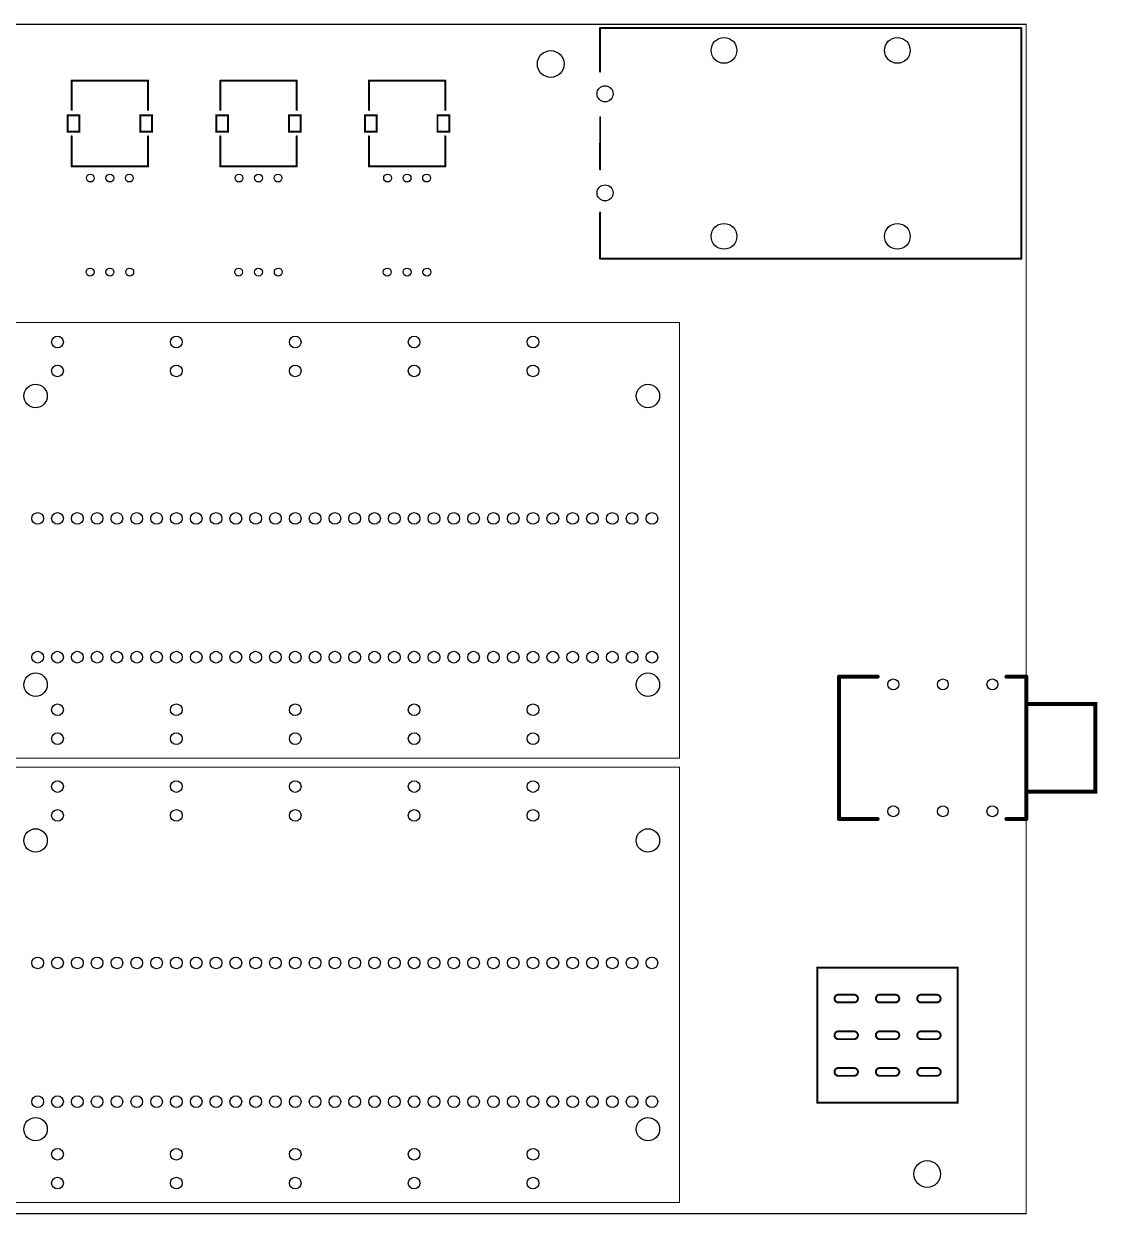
# Model space of a CAD drawing. Extents: x -0.4 to 10.4, y 0 to 6.
# Drawn here: x 4.94 to 10.36, y 0 to 6 of the extents above; entities that cross this region are included whole.
import ezdxf

# ---------------------------------------------------------------- set-up
doc = ezdxf.new("R2010")
doc.units = 0
doc.header["$MEASUREMENT"] = 0
for name, color, linetype in [('Board_Outline', 13, 'Continuous'), ('Drill_Top', 7, 'Continuous'), ('Top_Silk', 2, 'Continuous')]:
    doc.layers.add(name, color=color, linetype=linetype)

msp = doc.modelspace()

# ---------------------------------------------------------------- linework, layer by layer
at = {"layer": 'Board_Outline', "linetype": 'Continuous'}
for points, const_width in [([(0, 0), (10, 0), (10, 6), (0, 6), (0, 0)], 0.0055), ([(5.1624, 5.5414), (5.2214, 5.5414), (5.2214, 5.4587), (5.1624, 5.4587), (5.1624, 5.5414)], 0.0098), ([(5.1624, 5.5414), (5.2214, 5.5414), (5.2214, 5.4587), (5.1624, 5.4587), (5.1624, 5.5414)], 0.0055), ([(5.5286, 5.5414), (5.5876, 5.5414), (5.5876, 5.4587), (5.5286, 5.4587), (5.5286, 5.5414)], 0.0098), ([(5.5286, 5.5414), (5.5876, 5.5414), (5.5876, 5.4587), (5.5286, 5.4587), (5.5286, 5.5414)], 0.0055), ([(5.9124, 5.5414), (5.9714, 5.5414), (5.9714, 5.4587), (5.9124, 5.4587), (5.9124, 5.5414)], 0.0098), ([(5.9124, 5.5414), (5.9714, 5.5414), (5.9714, 5.4587), (5.9124, 5.4587), (5.9124, 5.5414)], 0.0055), ([(6.2786, 5.5414), (6.3376, 5.5414), (6.3376, 5.4587), (6.2786, 5.4587), (6.2786, 5.5414)], 0.0098), ([(6.2786, 5.5414), (6.3376, 5.5414), (6.3376, 5.4587), (6.2786, 5.4587), (6.2786, 5.5414)], 0.0055), ([(6.6624, 5.5414), (6.7214, 5.5414), (6.7214, 5.4587), (6.6624, 5.4587), (6.6624, 5.5414)], 0.0098), ([(6.6624, 5.5414), (6.7214, 5.5414), (6.7214, 5.4587), (6.6624, 5.4587), (6.6624, 5.5414)], 0.0055), ([(7.0286, 5.5414), (7.0876, 5.5414), (7.0876, 5.4587), (7.0286, 5.4587), (7.0286, 5.5414)], 0.0098), ([(7.0286, 5.5414), (7.0876, 5.5414), (7.0876, 5.4587), (7.0286, 5.4587), (7.0286, 5.5414)], 0.0055), ([(9.052, 1.1047), (9.0489, 1.1045), (9.0459, 1.1038), (9.043, 1.1026), (9.0404, 1.101), (9.038, 1.099), (9.036, 1.0966), (9.0344, 1.094), (9.0332, 1.0911), (9.0325, 1.0881), (9.0323, 1.0851), (9.0325, 1.082), (9.0332, 1.079), (9.0344, 1.0761), (9.036, 1.0735), (9.038, 1.0711), (9.0404, 1.0691), (9.043, 1.0675), (9.0459, 1.0663), (9.0489, 1.0656), (9.052, 1.0654)], 0.0098), ([(9.052, 1.1047), (9.0489, 1.1045), (9.0459, 1.1038), (9.043, 1.1026), (9.0404, 1.101), (9.038, 1.099), (9.036, 1.0966), (9.0344, 1.094), (9.0332, 1.0911), (9.0325, 1.0881), (9.0323, 1.0851), (9.0325, 1.082), (9.0332, 1.079), (9.0344, 1.0761), (9.036, 1.0735), (9.038, 1.0711), (9.0404, 1.0691), (9.043, 1.0675), (9.0459, 1.0663), (9.0489, 1.0656), (9.052, 1.0654)], 0.0055), ([(9.1307, 1.1047), (9.052, 1.1047)], 0.0098), ([(9.1307, 1.1047), (9.052, 1.1047)], 0.0055), ([(9.1307, 1.0654), (9.1338, 1.0656), (9.1368, 1.0663), (9.1396, 1.0675), (9.1423, 1.0691), (9.1446, 1.0711), (9.1466, 1.0735), (9.1483, 1.0761), (9.1494, 1.079), (9.1502, 1.082), (9.1504, 1.0851), (9.1502, 1.0881), (9.1494, 1.0911), (9.1483, 1.094), (9.1466, 1.0966), (9.1446, 1.099), (9.1423, 1.101), (9.1396, 1.1026), (9.1368, 1.1038), (9.1338, 1.1045), (9.1307, 1.1047)], 0.0098), ([(9.1307, 1.0654), (9.1338, 1.0656), (9.1368, 1.0663), (9.1396, 1.0675), (9.1423, 1.0691), (9.1446, 1.0711), (9.1466, 1.0735), (9.1483, 1.0761), (9.1494, 1.079), (9.1502, 1.082), (9.1504, 1.0851), (9.1502, 1.0881), (9.1494, 1.0911), (9.1483, 1.094), (9.1466, 1.0966), (9.1446, 1.099), (9.1423, 1.101), (9.1396, 1.1026), (9.1368, 1.1038), (9.1338, 1.1045), (9.1307, 1.1047)], 0.0055), ([(9.2606, 1.1047), (9.2575, 1.1045), (9.2545, 1.1038), (9.2517, 1.1026), (9.2491, 1.101), (9.2467, 1.099), (9.2447, 1.0966), (9.2431, 1.094), (9.2419, 1.0911), (9.2412, 1.0881), (9.241, 1.0851), (9.2412, 1.082), (9.2419, 1.079), (9.2431, 1.0761), (9.2447, 1.0735), (9.2467, 1.0712), (9.2491, 1.0691), (9.2517, 1.0675), (9.2545, 1.0663), (9.2575, 1.0656), (9.2606, 1.0654)], 0.0098), ([(9.2606, 1.1047), (9.2575, 1.1045), (9.2545, 1.1038), (9.2517, 1.1026), (9.2491, 1.101), (9.2467, 1.099), (9.2447, 1.0966), (9.2431, 1.094), (9.2419, 1.0911), (9.2412, 1.0881), (9.241, 1.0851), (9.2412, 1.082), (9.2419, 1.079), (9.2431, 1.0761), (9.2447, 1.0735), (9.2467, 1.0712), (9.2491, 1.0691), (9.2517, 1.0675), (9.2545, 1.0663), (9.2575, 1.0656), (9.2606, 1.0654)], 0.0055), ([(9.3394, 1.1047), (9.2606, 1.1047)], 0.0098), ([(9.3394, 1.1047), (9.2606, 1.1047)], 0.0055), ([(9.3394, 1.0654), (9.3425, 1.0656), (9.3455, 1.0663), (9.3483, 1.0675), (9.3509, 1.0691), (9.3533, 1.0712), (9.3553, 1.0735), (9.3569, 1.0761), (9.3581, 1.079), (9.3588, 1.082), (9.359, 1.0851), (9.3588, 1.0881), (9.3581, 1.0911), (9.3569, 1.094), (9.3553, 1.0966), (9.3533, 1.099), (9.3509, 1.101), (9.3483, 1.1026), (9.3455, 1.1038), (9.3425, 1.1045), (9.3394, 1.1047)], 0.0098), ([(9.3394, 1.0654), (9.3425, 1.0656), (9.3455, 1.0663), (9.3483, 1.0675), (9.3509, 1.0691), (9.3533, 1.0712), (9.3553, 1.0735), (9.3569, 1.0761), (9.3581, 1.079), (9.3588, 1.082), (9.359, 1.0851), (9.3588, 1.0881), (9.3581, 1.0911), (9.3569, 1.094), (9.3553, 1.0966), (9.3533, 1.099), (9.3509, 1.101), (9.3483, 1.1026), (9.3455, 1.1038), (9.3425, 1.1045), (9.3394, 1.1047)], 0.0055), ([(9.4693, 1.1047), (9.4662, 1.1045), (9.4632, 1.1038), (9.4604, 1.1026), (9.4577, 1.101), (9.4554, 1.099), (9.4534, 1.0966), (9.4517, 1.094), (9.4506, 1.0911), (9.4498, 1.0881), (9.4496, 1.0851), (9.4498, 1.082), (9.4506, 1.079), (9.4517, 1.0761), (9.4534, 1.0735), (9.4554, 1.0711), (9.4577, 1.0691), (9.4604, 1.0675), (9.4632, 1.0663), (9.4662, 1.0656), (9.4693, 1.0654)], 0.0098), ([(9.4693, 1.1047), (9.4662, 1.1045), (9.4632, 1.1038), (9.4604, 1.1026), (9.4577, 1.101), (9.4554, 1.099), (9.4534, 1.0966), (9.4517, 1.094), (9.4506, 1.0911), (9.4498, 1.0881), (9.4496, 1.0851), (9.4498, 1.082), (9.4506, 1.079), (9.4517, 1.0761), (9.4534, 1.0735), (9.4554, 1.0711), (9.4577, 1.0691), (9.4604, 1.0675), (9.4632, 1.0663), (9.4662, 1.0656), (9.4693, 1.0654)], 0.0055), ([(9.548, 1.1047), (9.4693, 1.1047)], 0.0098), ([(9.548, 1.1047), (9.4693, 1.1047)], 0.0055), ([(9.548, 1.0654), (9.5511, 1.0656), (9.5541, 1.0663), (9.557, 1.0675), (9.5596, 1.0691), (9.562, 1.0711), (9.564, 1.0735), (9.5656, 1.0761), (9.5668, 1.079), (9.5675, 1.082), (9.5677, 1.0851), (9.5675, 1.0881), (9.5668, 1.0911), (9.5656, 1.094), (9.564, 1.0966), (9.562, 1.099), (9.5596, 1.101), (9.557, 1.1026), (9.5541, 1.1038), (9.5511, 1.1045), (9.548, 1.1047)], 0.0098), ([(9.548, 1.0654), (9.5511, 1.0656), (9.5541, 1.0663), (9.557, 1.0675), (9.5596, 1.0691), (9.562, 1.0711), (9.564, 1.0735), (9.5656, 1.0761), (9.5668, 1.079), (9.5675, 1.082), (9.5677, 1.0851), (9.5675, 1.0881), (9.5668, 1.0911), (9.5656, 1.094), (9.564, 1.0966), (9.562, 1.099), (9.5596, 1.101), (9.557, 1.1026), (9.5541, 1.1038), (9.5511, 1.1045), (9.548, 1.1047)], 0.0055), ([(9.1307, 1.0654), (9.052, 1.0654)], 0.0098), ([(9.1307, 1.0654), (9.052, 1.0654)], 0.0055), ([(9.3394, 1.0654), (9.2606, 1.0654)], 0.0098), ([(9.3394, 1.0654), (9.2606, 1.0654)], 0.0055), ([(9.548, 1.0654), (9.4693, 1.0654)], 0.0098), ([(9.548, 1.0654), (9.4693, 1.0654)], 0.0055), ([(9.052, 0.9197), (9.0489, 0.9194), (9.0459, 0.9187), (9.043, 0.9175), (9.0404, 0.9159), (9.038, 0.9139), (9.036, 0.9116), (9.0344, 0.9089), (9.0332, 0.9061), (9.0325, 0.9031), (9.0323, 0.9), (9.0325, 0.8969), (9.0332, 0.8939), (9.0344, 0.8911), (9.036, 0.8884), (9.038, 0.8861), (9.0404, 0.8841), (9.043, 0.8825), (9.0459, 0.8813), (9.0489, 0.8806), (9.052, 0.8803)], 0.0098), ([(9.052, 0.9197), (9.0489, 0.9194), (9.0459, 0.9187), (9.043, 0.9175), (9.0404, 0.9159), (9.038, 0.9139), (9.036, 0.9116), (9.0344, 0.9089), (9.0332, 0.9061), (9.0325, 0.9031), (9.0323, 0.9), (9.0325, 0.8969), (9.0332, 0.8939), (9.0344, 0.8911), (9.036, 0.8884), (9.038, 0.8861), (9.0404, 0.8841), (9.043, 0.8825), (9.0459, 0.8813), (9.0489, 0.8806), (9.052, 0.8803)], 0.0055), ([(9.1307, 0.9197), (9.052, 0.9197)], 0.0098), ([(9.1307, 0.9197), (9.052, 0.9197)], 0.0055), ([(9.1307, 0.8803), (9.1338, 0.8806), (9.1368, 0.8813), (9.1396, 0.8825), (9.1423, 0.8841), (9.1446, 0.8861), (9.1466, 0.8884), (9.1483, 0.8911), (9.1494, 0.8939), (9.1502, 0.8969), (9.1504, 0.9), (9.1502, 0.9031), (9.1494, 0.9061), (9.1483, 0.9089), (9.1466, 0.9116), (9.1446, 0.9139), (9.1423, 0.9159), (9.1396, 0.9175), (9.1368, 0.9187), (9.1338, 0.9194), (9.1307, 0.9197)], 0.0098), ([(9.1307, 0.8803), (9.1338, 0.8806), (9.1368, 0.8813), (9.1396, 0.8825), (9.1423, 0.8841), (9.1446, 0.8861), (9.1466, 0.8884), (9.1483, 0.8911), (9.1494, 0.8939), (9.1502, 0.8969), (9.1504, 0.9), (9.1502, 0.9031), (9.1494, 0.9061), (9.1483, 0.9089), (9.1466, 0.9116), (9.1446, 0.9139), (9.1423, 0.9159), (9.1396, 0.9175), (9.1368, 0.9187), (9.1338, 0.9194), (9.1307, 0.9197)], 0.0055), ([(9.2606, 0.9197), (9.2575, 0.9194), (9.2545, 0.9187), (9.2517, 0.9175), (9.2491, 0.9159), (9.2467, 0.9139), (9.2447, 0.9116), (9.2431, 0.9089), (9.2419, 0.9061), (9.2412, 0.9031), (9.241, 0.9), (9.2412, 0.8969), (9.2419, 0.8939), (9.2431, 0.8911), (9.2447, 0.8884), (9.2467, 0.8861), (9.2491, 0.8841), (9.2517, 0.8825), (9.2545, 0.8813), (9.2575, 0.8806), (9.2606, 0.8803)], 0.0098), ([(9.2606, 0.9197), (9.2575, 0.9194), (9.2545, 0.9187), (9.2517, 0.9175), (9.2491, 0.9159), (9.2467, 0.9139), (9.2447, 0.9116), (9.2431, 0.9089), (9.2419, 0.9061), (9.2412, 0.9031), (9.241, 0.9), (9.2412, 0.8969), (9.2419, 0.8939), (9.2431, 0.8911), (9.2447, 0.8884), (9.2467, 0.8861), (9.2491, 0.8841), (9.2517, 0.8825), (9.2545, 0.8813), (9.2575, 0.8806), (9.2606, 0.8803)], 0.0055), ([(9.3394, 0.9197), (9.2606, 0.9197)], 0.0098), ([(9.3394, 0.9197), (9.2606, 0.9197)], 0.0055), ([(9.3394, 0.8803), (9.3425, 0.8806), (9.3455, 0.8813), (9.3483, 0.8825), (9.3509, 0.8841), (9.3533, 0.8861), (9.3553, 0.8884), (9.3569, 0.8911), (9.3581, 0.8939), (9.3588, 0.8969), (9.359, 0.9), (9.3588, 0.9031), (9.3581, 0.9061), (9.3569, 0.9089), (9.3553, 0.9116), (9.3533, 0.9139), (9.3509, 0.9159), (9.3483, 0.9175), (9.3455, 0.9187), (9.3425, 0.9194), (9.3394, 0.9197)], 0.0098), ([(9.3394, 0.8803), (9.3425, 0.8806), (9.3455, 0.8813), (9.3483, 0.8825), (9.3509, 0.8841), (9.3533, 0.8861), (9.3553, 0.8884), (9.3569, 0.8911), (9.3581, 0.8939), (9.3588, 0.8969), (9.359, 0.9), (9.3588, 0.9031), (9.3581, 0.9061), (9.3569, 0.9089), (9.3553, 0.9116), (9.3533, 0.9139), (9.3509, 0.9159), (9.3483, 0.9175), (9.3455, 0.9187), (9.3425, 0.9194), (9.3394, 0.9197)], 0.0055), ([(9.4693, 0.9197), (9.4662, 0.9194), (9.4632, 0.9187), (9.4604, 0.9175), (9.4577, 0.9159), (9.4554, 0.9139), (9.4534, 0.9116), (9.4517, 0.9089), (9.4506, 0.9061), (9.4498, 0.9031), (9.4496, 0.9), (9.4498, 0.8969), (9.4506, 0.8939), (9.4517, 0.8911), (9.4534, 0.8884), (9.4554, 0.8861), (9.4577, 0.8841), (9.4604, 0.8825), (9.4632, 0.8813), (9.4662, 0.8806), (9.4693, 0.8803)], 0.0098), ([(9.4693, 0.9197), (9.4662, 0.9194), (9.4632, 0.9187), (9.4604, 0.9175), (9.4577, 0.9159), (9.4554, 0.9139), (9.4534, 0.9116), (9.4517, 0.9089), (9.4506, 0.9061), (9.4498, 0.9031), (9.4496, 0.9), (9.4498, 0.8969), (9.4506, 0.8939), (9.4517, 0.8911), (9.4534, 0.8884), (9.4554, 0.8861), (9.4577, 0.8841), (9.4604, 0.8825), (9.4632, 0.8813), (9.4662, 0.8806), (9.4693, 0.8803)], 0.0055), ([(9.548, 0.9197), (9.4693, 0.9197)], 0.0098), ([(9.548, 0.9197), (9.4693, 0.9197)], 0.0055), ([(9.548, 0.8803), (9.5511, 0.8806), (9.5541, 0.8813), (9.557, 0.8825), (9.5596, 0.8841), (9.562, 0.8861), (9.564, 0.8884), (9.5656, 0.8911), (9.5668, 0.8939), (9.5675, 0.8969), (9.5677, 0.9), (9.5675, 0.9031), (9.5668, 0.9061), (9.5656, 0.9089), (9.564, 0.9116), (9.562, 0.9139), (9.5596, 0.9159), (9.557, 0.9175), (9.5541, 0.9187), (9.5511, 0.9194), (9.548, 0.9197)], 0.0098), ([(9.548, 0.8803), (9.5511, 0.8806), (9.5541, 0.8813), (9.557, 0.8825), (9.5596, 0.8841), (9.562, 0.8861), (9.564, 0.8884), (9.5656, 0.8911), (9.5668, 0.8939), (9.5675, 0.8969), (9.5677, 0.9), (9.5675, 0.9031), (9.5668, 0.9061), (9.5656, 0.9089), (9.564, 0.9116), (9.562, 0.9139), (9.5596, 0.9159), (9.557, 0.9175), (9.5541, 0.9187), (9.5511, 0.9194), (9.548, 0.9197)], 0.0055), ([(9.1307, 0.8803), (9.052, 0.8803)], 0.0098), ([(9.1307, 0.8803), (9.052, 0.8803)], 0.0055), ([(9.3394, 0.8803), (9.2606, 0.8803)], 0.0098), ([(9.3394, 0.8803), (9.2606, 0.8803)], 0.0055), ([(9.548, 0.8803), (9.4693, 0.8803)], 0.0098), ([(9.548, 0.8803), (9.4693, 0.8803)], 0.0055), ([(9.052, 0.7346), (9.0489, 0.7344), (9.0459, 0.7337), (9.043, 0.7325), (9.0404, 0.7309), (9.038, 0.7289), (9.036, 0.7265), (9.0344, 0.7239), (9.0332, 0.721), (9.0325, 0.718), (9.0323, 0.7149), (9.0325, 0.7119), (9.0332, 0.7089), (9.0344, 0.706), (9.036, 0.7034), (9.038, 0.701), (9.0404, 0.699), (9.043, 0.6974), (9.0459, 0.6962), (9.0489, 0.6955), (9.052, 0.6953)], 0.0098), ([(9.052, 0.7346), (9.0489, 0.7344), (9.0459, 0.7337), (9.043, 0.7325), (9.0404, 0.7309), (9.038, 0.7289), (9.036, 0.7265), (9.0344, 0.7239), (9.0332, 0.721), (9.0325, 0.718), (9.0323, 0.7149), (9.0325, 0.7119), (9.0332, 0.7089), (9.0344, 0.706), (9.036, 0.7034), (9.038, 0.701), (9.0404, 0.699), (9.043, 0.6974), (9.0459, 0.6962), (9.0489, 0.6955), (9.052, 0.6953)], 0.0055), ([(9.1307, 0.7346), (9.052, 0.7346)], 0.0098), ([(9.1307, 0.7346), (9.052, 0.7346)], 0.0055), ([(9.1307, 0.6953), (9.1338, 0.6955), (9.1368, 0.6962), (9.1396, 0.6974), (9.1423, 0.699), (9.1446, 0.701), (9.1466, 0.7034), (9.1483, 0.706), (9.1494, 0.7089), (9.1502, 0.7119), (9.1504, 0.7149), (9.1502, 0.718), (9.1494, 0.721), (9.1483, 0.7239), (9.1466, 0.7265), (9.1446, 0.7289), (9.1423, 0.7309), (9.1396, 0.7325), (9.1368, 0.7337), (9.1338, 0.7344), (9.1307, 0.7346)], 0.0098), ([(9.1307, 0.6953), (9.1338, 0.6955), (9.1368, 0.6962), (9.1396, 0.6974), (9.1423, 0.699), (9.1446, 0.701), (9.1466, 0.7034), (9.1483, 0.706), (9.1494, 0.7089), (9.1502, 0.7119), (9.1504, 0.7149), (9.1502, 0.718), (9.1494, 0.721), (9.1483, 0.7239), (9.1466, 0.7265), (9.1446, 0.7289), (9.1423, 0.7309), (9.1396, 0.7325), (9.1368, 0.7337), (9.1338, 0.7344), (9.1307, 0.7346)], 0.0055), ([(9.2606, 0.7346), (9.2575, 0.7344), (9.2545, 0.7337), (9.2517, 0.7325), (9.2491, 0.7309), (9.2467, 0.7288), (9.2447, 0.7265), (9.2431, 0.7239), (9.2419, 0.721), (9.2412, 0.718), (9.241, 0.7149), (9.2412, 0.7119), (9.2419, 0.7089), (9.2431, 0.706), (9.2447, 0.7034), (9.2467, 0.701), (9.2491, 0.699), (9.2517, 0.6974), (9.2545, 0.6962), (9.2575, 0.6955), (9.2606, 0.6953)], 0.0098), ([(9.2606, 0.7346), (9.2575, 0.7344), (9.2545, 0.7337), (9.2517, 0.7325), (9.2491, 0.7309), (9.2467, 0.7288), (9.2447, 0.7265), (9.2431, 0.7239), (9.2419, 0.721), (9.2412, 0.718), (9.241, 0.7149), (9.2412, 0.7119), (9.2419, 0.7089), (9.2431, 0.706), (9.2447, 0.7034), (9.2467, 0.701), (9.2491, 0.699), (9.2517, 0.6974), (9.2545, 0.6962), (9.2575, 0.6955), (9.2606, 0.6953)], 0.0055), ([(9.3394, 0.7346), (9.2606, 0.7346)], 0.0098), ([(9.3394, 0.7346), (9.2606, 0.7346)], 0.0055), ([(9.3394, 0.6953), (9.3425, 0.6955), (9.3455, 0.6962), (9.3483, 0.6974), (9.3509, 0.699), (9.3533, 0.701), (9.3553, 0.7034), (9.3569, 0.706), (9.3581, 0.7089), (9.3588, 0.7119), (9.359, 0.7149), (9.3588, 0.718), (9.3581, 0.721), (9.3569, 0.7239), (9.3553, 0.7265), (9.3533, 0.7288), (9.3509, 0.7309), (9.3483, 0.7325), (9.3455, 0.7337), (9.3425, 0.7344), (9.3394, 0.7346)], 0.0098), ([(9.3394, 0.6953), (9.3425, 0.6955), (9.3455, 0.6962), (9.3483, 0.6974), (9.3509, 0.699), (9.3533, 0.701), (9.3553, 0.7034), (9.3569, 0.706), (9.3581, 0.7089), (9.3588, 0.7119), (9.359, 0.7149), (9.3588, 0.718), (9.3581, 0.721), (9.3569, 0.7239), (9.3553, 0.7265), (9.3533, 0.7288), (9.3509, 0.7309), (9.3483, 0.7325), (9.3455, 0.7337), (9.3425, 0.7344), (9.3394, 0.7346)], 0.0055), ([(9.4693, 0.7346), (9.4662, 0.7344), (9.4632, 0.7337), (9.4604, 0.7325), (9.4577, 0.7309), (9.4554, 0.7289), (9.4534, 0.7265), (9.4517, 0.7239), (9.4506, 0.721), (9.4498, 0.718), (9.4496, 0.7149), (9.4498, 0.7119), (9.4506, 0.7089), (9.4517, 0.706), (9.4534, 0.7034), (9.4554, 0.701), (9.4577, 0.699), (9.4604, 0.6974), (9.4632, 0.6962), (9.4662, 0.6955), (9.4693, 0.6953)], 0.0098), ([(9.4693, 0.7346), (9.4662, 0.7344), (9.4632, 0.7337), (9.4604, 0.7325), (9.4577, 0.7309), (9.4554, 0.7289), (9.4534, 0.7265), (9.4517, 0.7239), (9.4506, 0.721), (9.4498, 0.718), (9.4496, 0.7149), (9.4498, 0.7119), (9.4506, 0.7089), (9.4517, 0.706), (9.4534, 0.7034), (9.4554, 0.701), (9.4577, 0.699), (9.4604, 0.6974), (9.4632, 0.6962), (9.4662, 0.6955), (9.4693, 0.6953)], 0.0055), ([(9.548, 0.7346), (9.4693, 0.7346)], 0.0098), ([(9.548, 0.7346), (9.4693, 0.7346)], 0.0055), ([(9.548, 0.6953), (9.5511, 0.6955), (9.5541, 0.6962), (9.557, 0.6974), (9.5596, 0.699), (9.562, 0.701), (9.564, 0.7034), (9.5656, 0.706), (9.5668, 0.7089), (9.5675, 0.7119), (9.5677, 0.7149), (9.5675, 0.718), (9.5668, 0.721), (9.5656, 0.7239), (9.564, 0.7265), (9.562, 0.7289), (9.5596, 0.7309), (9.557, 0.7325), (9.5541, 0.7337), (9.5511, 0.7344), (9.548, 0.7346)], 0.0098), ([(9.548, 0.6953), (9.5511, 0.6955), (9.5541, 0.6962), (9.557, 0.6974), (9.5596, 0.699), (9.562, 0.701), (9.564, 0.7034), (9.5656, 0.706), (9.5668, 0.7089), (9.5675, 0.7119), (9.5677, 0.7149), (9.5675, 0.718), (9.5668, 0.721), (9.5656, 0.7239), (9.564, 0.7265), (9.562, 0.7289), (9.5596, 0.7309), (9.557, 0.7325), (9.5541, 0.7337), (9.5511, 0.7344), (9.548, 0.7346)], 0.0055), ([(9.1307, 0.6953), (9.052, 0.6953)], 0.0098), ([(9.1307, 0.6953), (9.052, 0.6953)], 0.0055), ([(9.3394, 0.6953), (9.2606, 0.6953)], 0.0098), ([(9.3394, 0.6953), (9.2606, 0.6953)], 0.0055), ([(9.548, 0.6953), (9.4693, 0.6953)], 0.0098), ([(9.548, 0.6953), (9.4693, 0.6953)], 0.0055)]:
    msp.add_lwpolyline(points, dxfattribs=dict(at, const_width=const_width))
at = {"layer": 'Drill_Top'}
for centre, radius in [((8.4745, 5.8686), 0.065), ((9.3495, 5.8686), 0.065), ((7.6, 5.8), 0.0675), ((7.874, 5.6496), 0.0405), ((5.2766, 5.2244), 0.0197), ((5.375, 5.2244), 0.0197), ((5.4734, 5.2244), 0.0197), ((6.0266, 5.2244), 0.0197), ((6.125, 5.2244), 0.0197), ((6.2234, 5.2244), 0.0197), ((6.7766, 5.2244), 0.0197), ((6.875, 5.2244), 0.0197), ((6.9734, 5.2244), 0.0197), ((7.874, 5.1496), 0.0405), ((8.4745, 4.9306), 0.065), ((9.3495, 4.9306), 0.065), ((5.275, 4.75), 0.02), ((5.375, 4.75), 0.02), ((5.475, 4.75), 0.02), ((6.025, 4.75), 0.02), ((6.125, 4.75), 0.02), ((6.225, 4.75), 0.02), ((6.775, 4.75), 0.02), ((6.875, 4.75), 0.02), ((6.975, 4.75), 0.02), ((5.1106, 4.3972), 0.0295), ((5.7106, 4.3972), 0.0295), ((6.3106, 4.3972), 0.0295), ((6.9106, 4.3972), 0.0295), ((7.5106, 4.3972), 0.0295), ((5.1106, 4.2516), 0.0295), ((5.7106, 4.2516), 0.0295), ((6.3106, 4.2516), 0.0295), ((6.9106, 4.2516), 0.0295), ((7.5106, 4.2516), 0.0295), ((5, 4.1252), 0.0591), ((8.0906, 4.1252), 0.0591), ((5.0106, 3.5075), 0.0295), ((5.1106, 3.5075), 0.0295), ((5.2106, 3.5075), 0.0295), ((5.3106, 3.5075), 0.0295), ((5.4106, 3.5075), 0.0295), ((5.5106, 3.5075), 0.0295), ((5.6106, 3.5075), 0.0295), ((5.7106, 3.5075), 0.0295), ((5.8106, 3.5075), 0.0295), ((5.9106, 3.5075), 0.0295), ((6.0106, 3.5075), 0.0295), ((6.1106, 3.5075), 0.0295), ((6.2106, 3.5075), 0.0295), ((6.3106, 3.5075), 0.0295), ((6.4106, 3.5075), 0.0295), ((6.5106, 3.5075), 0.0295), ((6.6106, 3.5075), 0.0295), ((6.7106, 3.5075), 0.0295), ((6.8106, 3.5075), 0.0295), ((6.9106, 3.5075), 0.0295), ((7.0106, 3.5075), 0.0295), ((7.1106, 3.5075), 0.0295), ((7.2106, 3.5075), 0.0295), ((7.3106, 3.5075), 0.0295), ((7.4106, 3.5075), 0.0295), ((7.5106, 3.5075), 0.0295), ((7.6106, 3.5075), 0.0295), ((7.7106, 3.5075), 0.0295), ((7.8106, 3.5075), 0.0295), ((7.9106, 3.5075), 0.0295), ((8.0106, 3.5075), 0.0295), ((8.1106, 3.5075), 0.0295), ((5.0106, 2.8075), 0.0295), ((5.1106, 2.8075), 0.0295), ((5.2106, 2.8075), 0.0295), ((5.3106, 2.8075), 0.0295), ((5.4106, 2.8075), 0.0295), ((5.5106, 2.8075), 0.0295), ((5.6106, 2.8075), 0.0295), ((5.7106, 2.8075), 0.0295), ((5.8106, 2.8075), 0.0295), ((5.9106, 2.8075), 0.0295), ((6.0106, 2.8075), 0.0295), ((6.1106, 2.8075), 0.0295), ((6.2106, 2.8075), 0.0295), ((6.3106, 2.8075), 0.0295), ((6.4106, 2.8075), 0.0295), ((6.5106, 2.8075), 0.0295), ((6.6106, 2.8075), 0.0295), ((6.7106, 2.8075), 0.0295), ((6.8106, 2.8075), 0.0295), ((6.9106, 2.8075), 0.0295), ((7.0106, 2.8075), 0.0295), ((7.1106, 2.8075), 0.0295), ((7.2106, 2.8075), 0.0295), ((7.3106, 2.8075), 0.0295), ((7.4106, 2.8075), 0.0295), ((7.5106, 2.8075), 0.0295), ((7.6106, 2.8075), 0.0295), ((7.7106, 2.8075), 0.0295), ((7.8106, 2.8075), 0.0295), ((7.9106, 2.8075), 0.0295), ((8.0106, 2.8075), 0.0295), ((8.1106, 2.8075), 0.0295), ((5, 2.6685), 0.0591), ((8.0906, 2.6685), 0.0591), ((9.329, 2.67), 0.0275), ((9.579, 2.67), 0.0275), ((9.829, 2.67), 0.0275), ((5.1106, 2.5421), 0.0295), ((5.7106, 2.5421), 0.0295), ((6.3106, 2.5421), 0.0295), ((6.9106, 2.5421), 0.0295), ((7.5106, 2.5421), 0.0295), ((5.1106, 2.3965), 0.0295), ((5.7106, 2.3965), 0.0295), ((6.3106, 2.3965), 0.0295), ((6.9106, 2.3965), 0.0295), ((7.5106, 2.3965), 0.0295), ((5.1106, 2.1548), 0.0295), ((5.7106, 2.1548), 0.0295), ((6.3106, 2.1548), 0.0295), ((6.9106, 2.1548), 0.0295), ((7.5106, 2.1548), 0.0295), ((9.329, 2.03), 0.0275), ((9.579, 2.03), 0.0275), ((9.829, 2.03), 0.0275), ((5.1106, 2.0091), 0.0295), ((5.7106, 2.0091), 0.0295), ((6.3106, 2.0091), 0.0295), ((6.9106, 2.0091), 0.0295), ((7.5106, 2.0091), 0.0295), ((5, 1.8827), 0.0591), ((8.0906, 1.8827), 0.0591), ((5.0106, 1.265), 0.0295), ((5.1106, 1.265), 0.0295), ((5.2106, 1.265), 0.0295), ((5.3106, 1.265), 0.0295), ((5.4106, 1.265), 0.0295), ((5.5106, 1.265), 0.0295), ((5.6106, 1.265), 0.0295), ((5.7106, 1.265), 0.0295), ((5.8106, 1.265), 0.0295), ((5.9106, 1.265), 0.0295), ((6.0106, 1.265), 0.0295), ((6.1106, 1.265), 0.0295), ((6.2106, 1.265), 0.0295), ((6.3106, 1.265), 0.0295), ((6.4106, 1.265), 0.0295), ((6.5106, 1.265), 0.0295), ((6.6106, 1.265), 0.0295), ((6.7106, 1.265), 0.0295), ((6.8106, 1.265), 0.0295), ((6.9106, 1.265), 0.0295), ((7.0106, 1.265), 0.0295), ((7.1106, 1.265), 0.0295), ((7.2106, 1.265), 0.0295), ((7.3106, 1.265), 0.0295), ((7.4106, 1.265), 0.0295), ((7.5106, 1.265), 0.0295), ((7.6106, 1.265), 0.0295), ((7.7106, 1.265), 0.0295), ((7.8106, 1.265), 0.0295), ((7.9106, 1.265), 0.0295), ((8.0106, 1.265), 0.0295), ((8.1106, 1.265), 0.0295), ((5.0106, 0.565), 0.0295), ((5.1106, 0.565), 0.0295), ((5.2106, 0.565), 0.0295), ((5.3106, 0.565), 0.0295), ((5.4106, 0.565), 0.0295), ((5.5106, 0.565), 0.0295), ((5.6106, 0.565), 0.0295), ((5.7106, 0.565), 0.0295), ((5.8106, 0.565), 0.0295), ((5.9106, 0.565), 0.0295), ((6.0106, 0.565), 0.0295), ((6.1106, 0.565), 0.0295), ((6.2106, 0.565), 0.0295), ((6.3106, 0.565), 0.0295), ((6.4106, 0.565), 0.0295), ((6.5106, 0.565), 0.0295), ((6.6106, 0.565), 0.0295), ((6.7106, 0.565), 0.0295), ((6.8106, 0.565), 0.0295), ((6.9106, 0.565), 0.0295), ((7.0106, 0.565), 0.0295), ((7.1106, 0.565), 0.0295), ((7.2106, 0.565), 0.0295), ((7.3106, 0.565), 0.0295), ((7.4106, 0.565), 0.0295), ((7.5106, 0.565), 0.0295), ((7.6106, 0.565), 0.0295), ((7.7106, 0.565), 0.0295), ((7.8106, 0.565), 0.0295), ((7.9106, 0.565), 0.0295), ((8.0106, 0.565), 0.0295), ((8.1106, 0.565), 0.0295), ((5, 0.4261), 0.0591), ((8.0906, 0.4261), 0.0591), ((5.1106, 0.2997), 0.0295), ((5.7106, 0.2997), 0.0295), ((6.3106, 0.2997), 0.0295), ((6.9106, 0.2997), 0.0295), ((7.5106, 0.2997), 0.0295), ((9.5, 0.2), 0.0675), ((5.1106, 0.154), 0.0295), ((5.7106, 0.154), 0.0295), ((6.3106, 0.154), 0.0295), ((6.9106, 0.154), 0.0295), ((7.5106, 0.154), 0.0295)]:
    msp.add_circle(centre, radius, dxfattribs=at)
at = {"layer": 'Top_Silk', "linetype": 'Continuous'}
for points, const_width in [([(7.8491, 5.9816), (7.8491, 5.7616)], 0.0098), ([(7.8491, 5.9816), (9.975, 5.9816)], 0.0098), ([(9.975, 5.9816), (9.975, 4.8176)], 0.0098), ([(5.1821, 5.565), (5.1821, 5.7165)], 0.0098), ([(5.1821, 5.7165), (5.5679, 5.7165)], 0.0098), ([(5.5679, 5.565), (5.5679, 5.7165)], 0.0098), ([(5.9321, 5.565), (5.9321, 5.7165)], 0.0098), ([(5.9321, 5.7165), (6.3179, 5.7165)], 0.0098), ([(6.3179, 5.565), (6.3179, 5.7165)], 0.0098), ([(6.6821, 5.565), (6.6821, 5.7165)], 0.0098), ([(6.6821, 5.7165), (7.0679, 5.7165)], 0.0098), ([(7.0679, 5.565), (7.0679, 5.7165)], 0.0098), ([(7.8495, 5.5309), (7.8491, 5.2687)], 0.0098), ([(5.1821, 5.2835), (5.1821, 5.4351)], 0.0098), ([(5.5679, 5.2835), (5.5679, 5.4351)], 0.0098), ([(5.9321, 5.2835), (5.9321, 5.4351)], 0.0098), ([(6.3179, 5.2835), (6.3179, 5.4351)], 0.0098), ([(6.6821, 5.2835), (6.6821, 5.4351)], 0.0098), ([(7.0679, 5.2835), (7.0679, 5.4351)], 0.0098), ([(5.1821, 5.2835), (5.5679, 5.2835)], 0.0098), ([(5.9321, 5.2835), (6.3179, 5.2835)], 0.0098), ([(6.6821, 5.2835), (7.0679, 5.2835)], 0.0098), ([(7.8491, 5.0506), (7.8491, 4.8176)], 0.0098), ([(7.8491, 4.8176), (9.975, 4.8176)], 0.0098), ([(1.75, 2.2984), (8.25, 2.2984), (8.25, 4.4953), (1.75, 4.4953), (1.75, 2.2984)], 0.005), ([(9.055, 2.709), (9.055, 1.991)], 0.02), ([(9.055, 2.709), (9.25, 2.709)], 0.02), ([(10.0001, 2.709), (9.9, 2.709)], 0.02), ([(10.0001, 2.709), (10.0001, 1.991)], 0.02), ([(10.0001, 2.571), (10.348, 2.571), (10.348, 2.129), (10.0001, 2.129), (10.0001, 2.571)], 0.02), ([(1.75, 0.056), (8.25, 0.056), (8.25, 2.2528), (1.75, 2.2528), (1.75, 0.056)], 0.005), ([(9.055, 1.991), (9.25, 1.991)], 0.02), ([(10.0001, 1.991), (9.9, 1.991)], 0.02), ([(9.6543, 1.2406), (8.9457, 1.2406), (8.9457, 0.5594), (9.6543, 0.5594), (9.6543, 1.2406)], 0.0098)]:
    msp.add_lwpolyline(points, dxfattribs=dict(at, const_width=const_width))
for points, const_width in [([(7.8466, 5.9816, 1), (7.8515, 5.9816, 1), (7.8466, 5.9816, 1)], 0.0049), ([(7.8466, 5.9816, 1), (7.8515, 5.9816, 1), (7.8466, 5.9816, 1)], 0.0049), ([(9.9726, 5.9816, 1), (9.9775, 5.9816, 1), (9.9726, 5.9816, 1)], 0.0049), ([(9.9726, 5.9816, 1), (9.9775, 5.9816, 1), (9.9726, 5.9816, 1)], 0.0049), ([(7.8466, 5.7616, 1), (7.8515, 5.7616, 1), (7.8466, 5.7616, 1)], 0.0049), ([(5.1796, 5.7165, 1), (5.1845, 5.7165, 1), (5.1796, 5.7165, 1)], 0.0049), ([(5.1796, 5.7165, 1), (5.1845, 5.7165, 1), (5.1796, 5.7165, 1)], 0.0049), ([(5.5655, 5.7165, 1), (5.5704, 5.7165, 1), (5.5655, 5.7165, 1)], 0.0049), ([(5.5655, 5.7165, 1), (5.5704, 5.7165, 1), (5.5655, 5.7165, 1)], 0.0049), ([(5.9296, 5.7165, 1), (5.9345, 5.7165, 1), (5.9296, 5.7165, 1)], 0.0049), ([(5.9296, 5.7165, 1), (5.9345, 5.7165, 1), (5.9296, 5.7165, 1)], 0.0049), ([(6.3155, 5.7165, 1), (6.3204, 5.7165, 1), (6.3155, 5.7165, 1)], 0.0049), ([(6.3155, 5.7165, 1), (6.3204, 5.7165, 1), (6.3155, 5.7165, 1)], 0.0049), ([(6.6796, 5.7165, 1), (6.6845, 5.7165, 1), (6.6796, 5.7165, 1)], 0.0049), ([(6.6796, 5.7165, 1), (6.6845, 5.7165, 1), (6.6796, 5.7165, 1)], 0.0049), ([(7.0655, 5.7165, 1), (7.0704, 5.7165, 1), (7.0655, 5.7165, 1)], 0.0049), ([(7.0655, 5.7165, 1), (7.0704, 5.7165, 1), (7.0655, 5.7165, 1)], 0.0049), ([(7.847, 5.5309, 1), (7.852, 5.5309, 1), (7.847, 5.5309, 1)], 0.0049), ([(5.1796, 5.4351, 1), (5.1845, 5.4351, 1), (5.1796, 5.4351, 1)], 0.0049), ([(5.5655, 5.4351, 1), (5.5704, 5.4351, 1), (5.5655, 5.4351, 1)], 0.0049), ([(5.9296, 5.4351, 1), (5.9345, 5.4351, 1), (5.9296, 5.4351, 1)], 0.0049), ([(6.3155, 5.4351, 1), (6.3204, 5.4351, 1), (6.3155, 5.4351, 1)], 0.0049), ([(6.6796, 5.4351, 1), (6.6845, 5.4351, 1), (6.6796, 5.4351, 1)], 0.0049), ([(7.0655, 5.4351, 1), (7.0704, 5.4351, 1), (7.0655, 5.4351, 1)], 0.0049), ([(5.1796, 5.2835, 1), (5.1845, 5.2835, 1), (5.1796, 5.2835, 1)], 0.0049), ([(5.1796, 5.2835, 1), (5.1845, 5.2835, 1), (5.1796, 5.2835, 1)], 0.0049), ([(5.5655, 5.2835, 1), (5.5704, 5.2835, 1), (5.5655, 5.2835, 1)], 0.0049), ([(5.5655, 5.2835, 1), (5.5704, 5.2835, 1), (5.5655, 5.2835, 1)], 0.0049), ([(5.9296, 5.2835, 1), (5.9345, 5.2835, 1), (5.9296, 5.2835, 1)], 0.0049), ([(5.9296, 5.2835, 1), (5.9345, 5.2835, 1), (5.9296, 5.2835, 1)], 0.0049), ([(6.3155, 5.2835, 1), (6.3204, 5.2835, 1), (6.3155, 5.2835, 1)], 0.0049), ([(6.3155, 5.2835, 1), (6.3204, 5.2835, 1), (6.3155, 5.2835, 1)], 0.0049), ([(6.6796, 5.2835, 1), (6.6845, 5.2835, 1), (6.6796, 5.2835, 1)], 0.0049), ([(6.6796, 5.2835, 1), (6.6845, 5.2835, 1), (6.6796, 5.2835, 1)], 0.0049), ([(7.0655, 5.2835, 1), (7.0704, 5.2835, 1), (7.0655, 5.2835, 1)], 0.0049), ([(7.0655, 5.2835, 1), (7.0704, 5.2835, 1), (7.0655, 5.2835, 1)], 0.0049), ([(7.8466, 5.2687, 1), (7.8515, 5.2687, 1), (7.8466, 5.2687, 1)], 0.0049), ([(7.8466, 5.0506, 1), (7.8515, 5.0506, 1), (7.8466, 5.0506, 1)], 0.0049), ([(7.8466, 4.8176, 1), (7.8515, 4.8176, 1), (7.8466, 4.8176, 1)], 0.0049), ([(7.8466, 4.8176, 1), (7.8515, 4.8176, 1), (7.8466, 4.8176, 1)], 0.0049), ([(9.9726, 4.8176, 1), (9.9775, 4.8176, 1), (9.9726, 4.8176, 1)], 0.0049), ([(9.9726, 4.8176, 1), (9.9775, 4.8176, 1), (9.9726, 4.8176, 1)], 0.0049), ([(9.05, 2.709, 1), (9.06, 2.709, 1), (9.05, 2.709, 1)], 0.01), ([(9.05, 2.709, 1), (9.06, 2.709, 1), (9.05, 2.709, 1)], 0.01), ([(9.245, 2.709, 1), (9.255, 2.709, 1), (9.245, 2.709, 1)], 0.01), ([(9.895, 2.709, 1), (9.905, 2.709, 1), (9.895, 2.709, 1)], 0.01), ([(9.9951, 2.709, 1), (10.0051, 2.709, 1), (9.9951, 2.709, 1)], 0.01), ([(9.9951, 2.709, 1), (10.0051, 2.709, 1), (9.9951, 2.709, 1)], 0.01), ([(9.05, 1.991, 1), (9.06, 1.991, 1), (9.05, 1.991, 1)], 0.01), ([(9.05, 1.991, 1), (9.06, 1.991, 1), (9.05, 1.991, 1)], 0.01), ([(9.245, 1.991, 1), (9.255, 1.991, 1), (9.245, 1.991, 1)], 0.01), ([(9.895, 1.991, 1), (9.905, 1.991, 1), (9.895, 1.991, 1)], 0.01), ([(9.9951, 1.991, 1), (10.0051, 1.991, 1), (9.9951, 1.991, 1)], 0.01), ([(9.9951, 1.991, 1), (10.0051, 1.991, 1), (9.9951, 1.991, 1)], 0.01)]:
    msp.add_lwpolyline(points, format="xyb", dxfattribs=dict(at, const_width=const_width))

doc.saveas('drawing.dxf')
